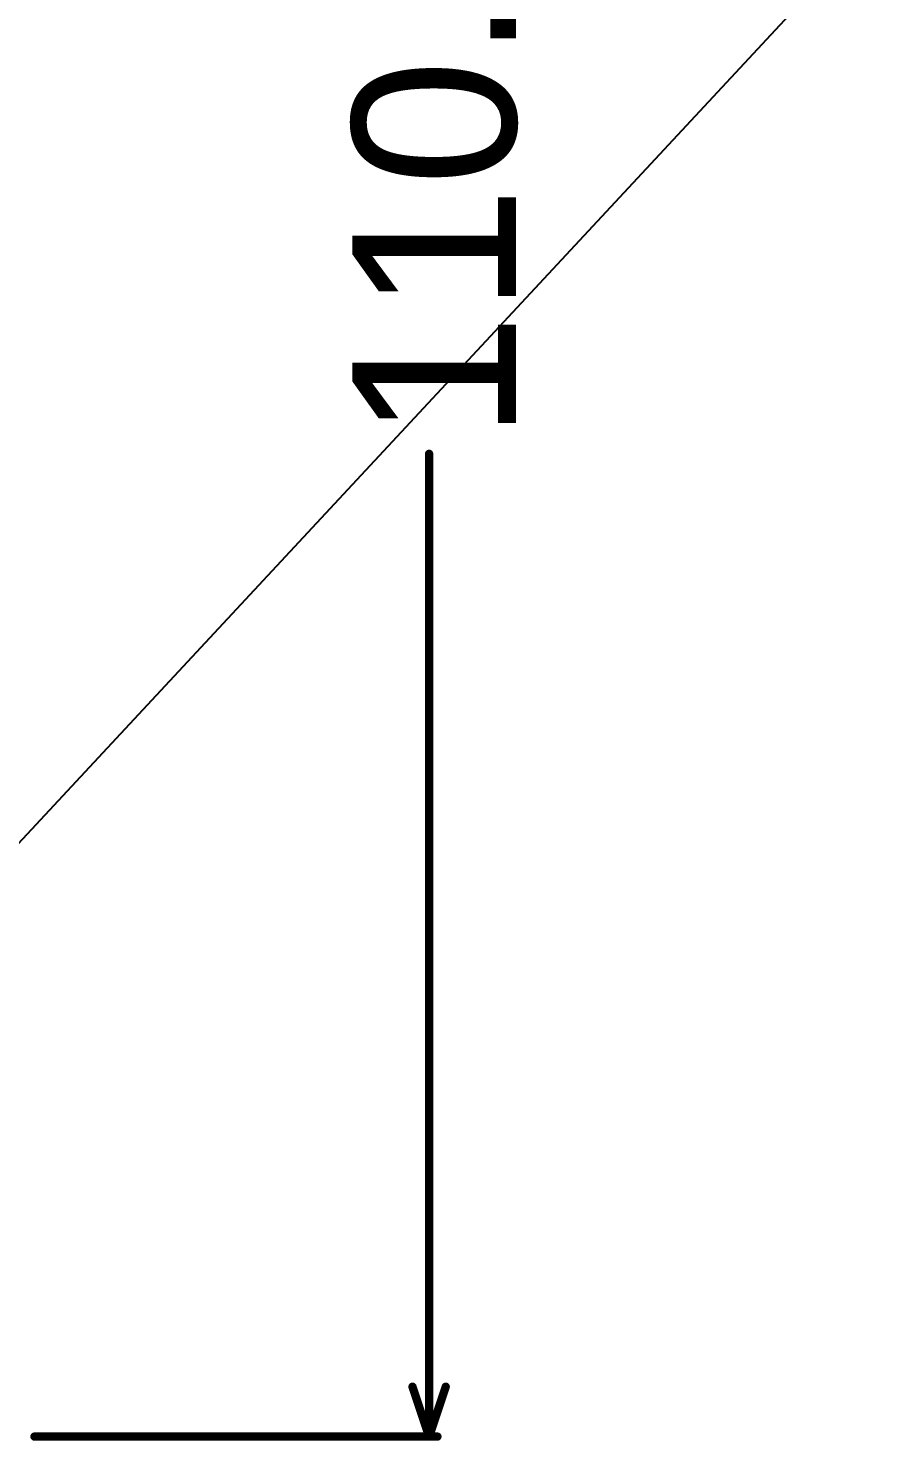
# Model space of a CAD drawing. Header units: inches. Extents: x -11 to 5379, y 0 to 5429.
# Drawn here: x 344.19 to 370.51, y -0.13 to 43.03 of the extents above; entities that cross this region are included whole.
import ezdxf

# ---------------------------------------------------------------- set-up
doc = ezdxf.new("R2010")
doc.units = ezdxf.units.IN
for name, color, linetype in [('Bottom Solder', 6, 'Continuous'), ('Dimension', 6, 'Continuous'), ('Top Solder', 216, 'Continuous')]:
    doc.layers.add(name, color=color, linetype=linetype)
doc.styles.add('Arial', font='', dxfattribs={"height": 0.2})
doc.styles.get('Arial').set_extended_font_data('Arial')

msp = doc.modelspace()

# ---------------------------------------------------------------- linework, layer by layer
at = {"layer": 'Bottom Solder'}
msp.add_line((338.478, 12.307), (5379.208, 5429.208), dxfattribs=at)
at = {"layer": 'Dimension'}
for points in [[(356.438, 0, 0.254, 0.254, 0), (356.438, 30.028, 0.254, 0.254, 0)], [(355.93, 1.524, 0.254, 0.254, 0), (356.438, 0, 0.254, 0.254, 0)], [(356.438, 0, 0.254, 0.254, 0), (356.946, 1.524, 0.254, 0.254, 0)], [(344.381, 0, 0.254, 0.254, 0), (356.692, 0, 0.254, 0.254, 0)]]:
    msp.add_lwpolyline(points, format="xyseb", dxfattribs=at)
for points in [[(356.375, 30.028, 0.127, 0.127, 1), (356.502, 30.028, 0.127, 0.127, 1)], [(355.867, 1.524, 0.127, 0.127, 1), (355.994, 1.524, 0.127, 0.127, 1)], [(356.883, 1.524, 0.127, 0.127, 1), (357.01, 1.524, 0.127, 0.127, 1)], [(344.318, 0, 0.127, 0.127, 1), (344.445, 0, 0.127, 0.127, 1)], [(356.375, 0, 0.127, 0.127, 1), (356.502, 0, 0.127, 0.127, 1)], [(356.375, 0, 0.127, 0.127, 1), (356.502, 0, 0.127, 0.127, 1)], [(356.375, 0, 0.127, 0.127, 1), (356.502, 0, 0.127, 0.127, 1)], [(356.629, 0, 0.127, 0.127, 1), (356.756, 0, 0.127, 0.127, 1)]]:
    msp.add_lwpolyline(points, format="xyseb", close=True, dxfattribs=at)
at = {"layer": 'Top Solder'}
msp.add_line((338.478, 12.307), (5379.208, 5429.208), dxfattribs=at)

# ---------------------------------------------------------------- texts
at = {"layer": 'Dimension', "style": 'Arial'}
msp.add_text('110.00 (mm)', height=5, rotation=90, dxfattribs=at).set_placement((359.09, 30.435))

doc.saveas('drawing.dxf')
